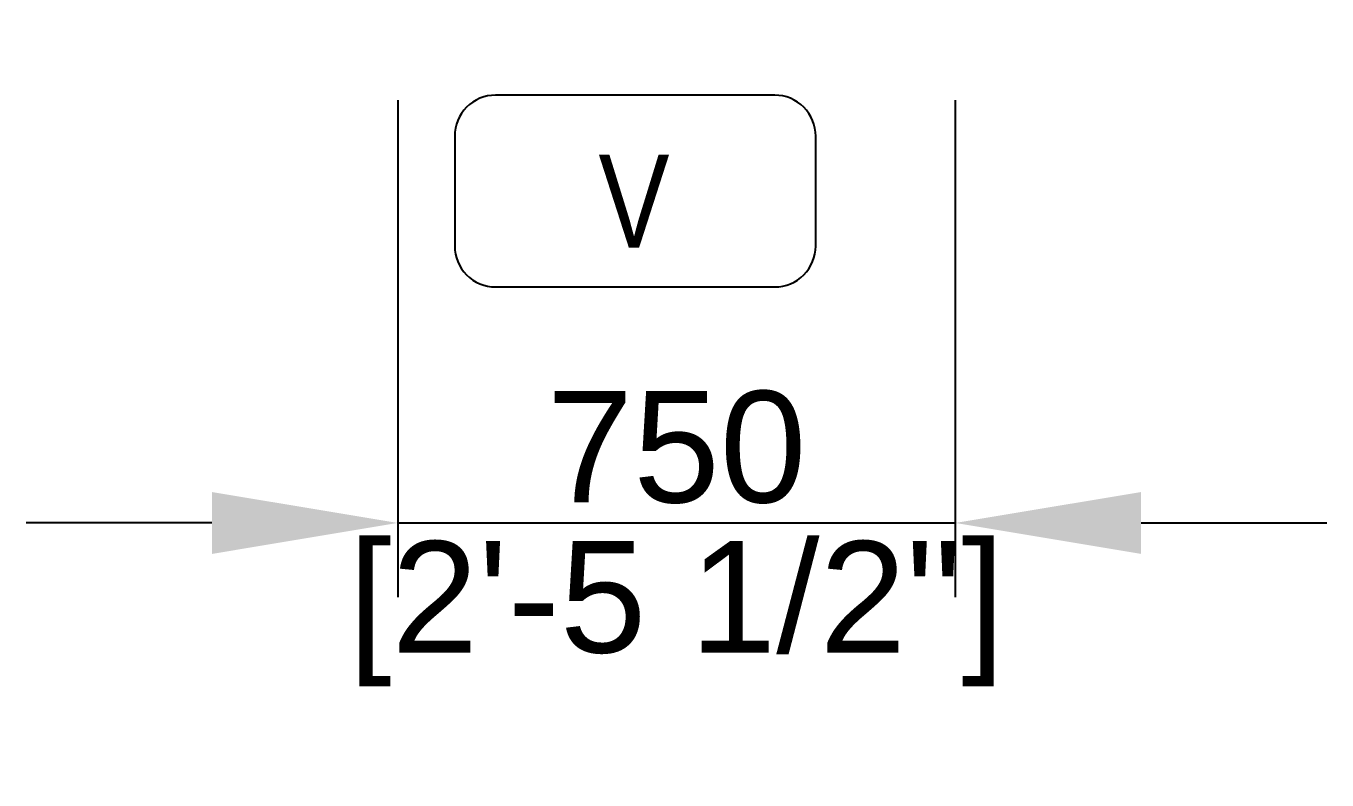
# Model space of a CAD drawing. Header units: millimetres. Extents: x 91566 to 131129, y 141753 to 207061.
# Drawn here: x 102294 to 104044, y 184712 to 185726 of the extents above; entities that cross this region are included whole.
import ezdxf
from ezdxf.enums import TextEntityAlignment as Align

# ---------------------------------------------------------------- set-up
doc = ezdxf.new("R2010")
doc.units = ezdxf.units.MM
for name, color, linetype in [('A-Dimensions', 4, 'Continuous'), ('A-Text Main', 44, 'Continuous'), ('A-Window', 4, 'Continuous')]:
    doc.layers.add(name, color=color, linetype=linetype)
doc.styles.add('2024-08-29_TOWER-A$0$simplex-0.8', font='simplex.shx', dxfattribs={"width": 0.8})
doc.styles.add('ARIAL', font='ARIALN.TTF')
doc.styles.add('S', font='arial.ttf', dxfattribs={"height": 150})
doc.dimstyles.new('DIMSMALL', dxfattribs={"dimtxt": 150, "dimasz": 250, "dimexe": 100, "dimexo": 100, "dimgap": 25, "dimtad": 1, "dimdec": 0, "dimzin": 0, "dimdsep": 46, "dimtxsty": 'S', "dimcen": 0, "dimdle": 100, "dimclrd": 8, "dimclre": 8, "dimclrt": 256, "dimazin": 0, "dimtfac": 1, "dimtdec": 0, "dimtix": 1, "dimtmove": 0, "dimatfit": 3, "dimldrblk": '12_DatumFilled', "dimfxl": 1, "dimtolj": 1, "dimtzin": 0, "dimlwd": -1, "dimlwe": -1, "dimarcsym": 1})

# ---------------------------------------------------------------- blocks, each defined once
blk = doc.blocks.new('2024-08-29_TOWER-A$0$WNTG')
at = {"layer": 'A-Text Main'}
blk.add_lwpolyline([(-187.8, 246.2), (187.8, 246.2, -0.414214), (242.8, 191.2), (242.8, 43.3, -0.414214), (187.8, -11.7), (-187.8, -11.7, -0.414214), (-242.8, 43.3), (-242.8, 191.2, -0.414214)], format="xyb", close=True, dxfattribs=at)
at = {"layer": 'A-Text Main', "style": '2024-08-29_TOWER-A$0$simplex-0.8', "width": 0.8}
blk.add_attdef('WNTG', text='', height=150, dxfattribs=at).set_placement((-1.6, 43), align=Align.CENTER)
blk = doc.blocks.new('Unit-1')
at = {"layer": 'A-Window'}
ref = blk.add_blockref('2024-08-29_TOWER-A$0$WNTG', (-5270.6, -104.8), dxfattribs=dict(at, xscale=-1, rotation=180))
ref.add_attrib('WNTG', 'V', dxfattribs={"layer": 'A-Text Main', "height": 125, "style": 'ARIAL'}).set_placement((-5272.2, -298.2), align=Align.CENTER)
blk = doc.blocks.new('*D50')
at = {"layer": 'A-Dimensions', "color": 8, "transparency": 16777216}
for p, q in [((102793.6, 185626.4), (102793.6, 184957.8)), ((103543.6, 185626.4), (103543.6, 184957.8)), ((102543.6, 185057.8), (102293.6, 185057.8)), ((102793.6, 185057.8), (103543.6, 185057.8)), ((103793.6, 185057.8), (104043.6, 185057.8))]:
    blk.add_line(p, q, dxfattribs=at)
for points in [[(102543.6, 185099.4), (102543.6, 185016.1), (102793.6, 185057.8)], [(103793.6, 185099.4), (103793.6, 185016.1), (103543.6, 185057.8)]]:
    blk.add_solid(points, dxfattribs=at)
at = {"layer": 'Defpoints', "color": 0, "transparency": 16777216}
for p in [(102793.6, 185726.4), (103543.6, 185726.4), (103543.6, 185057.8)]:
    blk.add_point(p, dxfattribs=at)
at = {"layer": 'A-Dimensions', "lineweight": 30, "transparency": 16777216, "char_height": 150, "attachment_point": 5, "style": 'S'}
for s, insert in [('\\A1;750', (103168.6, 185159.3)), ('\\A1;[2\'-5 1/2"]', (103168.6, 184935.7))]:
    blk.add_mtext(s, dxfattribs=dict(at, insert=insert))
blk = doc.blocks.new('12_DatumFilled')
at = {"color": 8, "linetype": 'ByBlock'}
blk.add_solid([(0, 0.5774), (-1, 0), (0, -0.5774)], dxfattribs=at)

msp = doc.modelspace()

# ---------------------------------------------------------------- dimensions: what is measured, and where the dimension line sits
at = {"layer": 'A-Dimensions', "lineweight": 30}
dim = msp.add_linear_dim(base=(103543.6, 185057.8), p1=(102793.6, 185726.4), p2=(103543.6, 185726.4), dimstyle='DIMSMALL', override={"dimpost": '\\X'}, dxfattribs=at)
dim.commit()
dim.dimension.update_dxf_attribs({"geometry": '*D50', "text_midpoint": (103168.6, 185057.8)})

# ---------------------------------------------------------------- next in the draw order: block references
at = {"linetype": 'Continuous'}
msp.add_blockref('Unit-1', (108383.6, 185726.4), dxfattribs=at)

doc.saveas('drawing.dxf')
